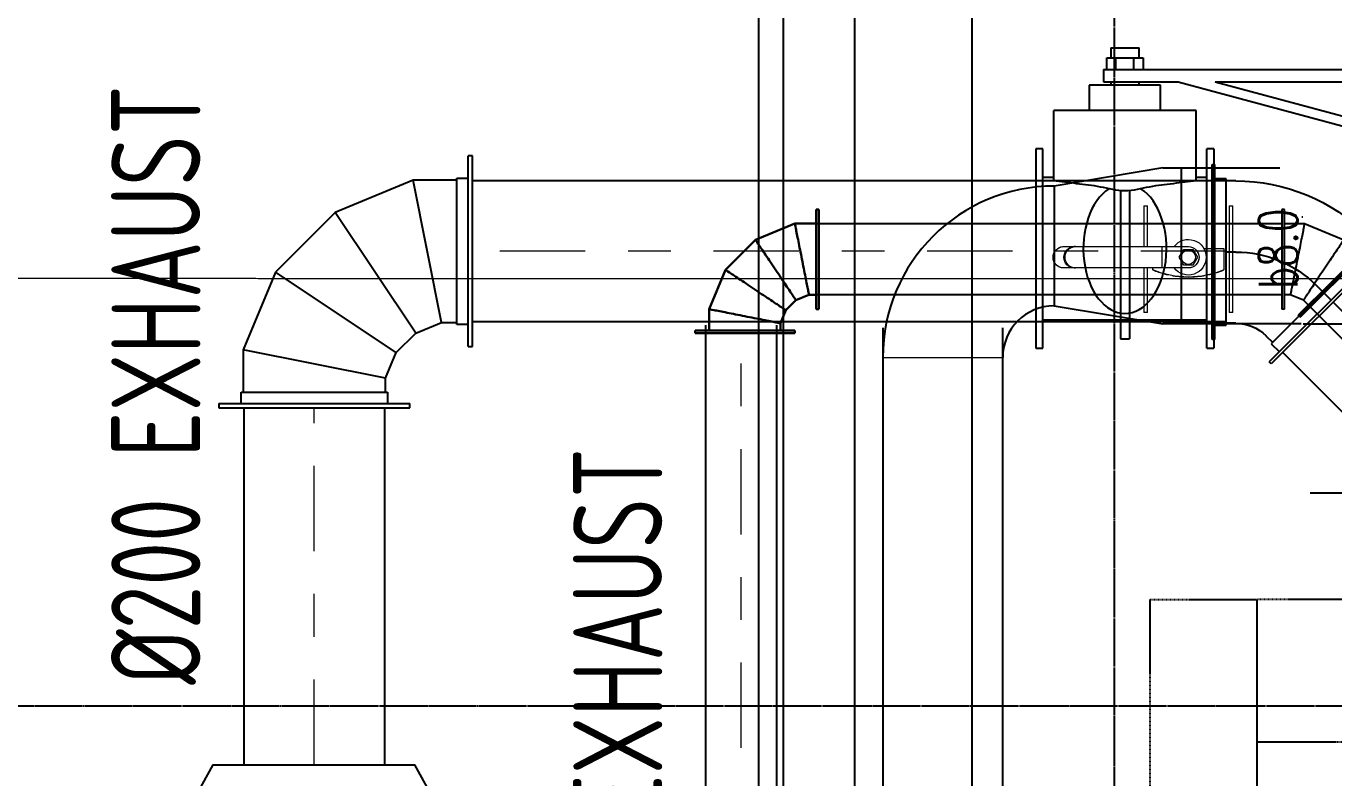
# Model space of a CAD drawing. Extents: x -76427 to 292734, y -42117 to 131250.
# Drawn here: x 7472 to 9308, y -36705 to -35649 of the extents above; entities that cross this region are included whole.
import ezdxf
from ezdxf.xclip import XClip

# ---------------------------------------------------------------- set-up
doc = ezdxf.new("R2010")
doc.units = 0
doc.header["$LTSCALE"] = 10
doc.header["$XCLIPFRAME"] = 2
for name, pattern in [('H12PL1$0$CENTERK4', [0.3582, 0.3333, -0.0083, 0.0083, -0.0083]), ('TPH12-SEC-@E$0$CENTERK5', [6.916, 6.667, -0.083, 0.083, -0.083]), ('XFM7P10PV$0$HIDDEN', [0.375, 0.25, -0.125]), ('XFM7P10PV$0$中心', [29.999999, 12, -6, 6, -6]), ('XFM7P10PV-200K$0$HIDDEN', [0.375, 0.25, -0.125]), ('XFM7P10PV-200K$0$中心', [29.999999, 12, -6, 6, -6])]:
    doc.linetypes.add(name, pattern=pattern)
for name, color, linetype in [('H12PL1$0$L10_14_SIKICHI', 252, 'Continuous'), ('TPH12-SEC-@E$0$H-SIN', 252, 'TPH12-SEC-@E$0$CENTERK5'), ('TPH12-SEC-@E$0$KABE1', 252, 'Continuous'), ('TPH12-SEC-@E$0$SIAGE1', 252, 'Continuous'), ('TPH12-SEC-@E$0$SIAGE3', 252, 'Continuous'), ('XFM7P10PV$0$AP5B-SM-08-FNN-300-A(B)-LB1$0$0-支架', 252, 'Continuous'), ('XFM7P10PV$0$U-CV-EXH-DUCT', 252, 'Continuous'), ('XFM7P10PV$0$U-PCW-TXT', 252, 'Continuous'), ('XFM7P10PV$0$U-PV-EXH', 252, 'Continuous'), ('XFM7P10PV$0$U-PV-PIPE-SUS', 252, 'Continuous'), ('XFM7P10PV-200K$0$AP5B-SM-08-FNN-300-A(B)-LB1$0$0-支架', 7, 'Continuous'), ('XFM7P10PV-200K$0$U-CV-EXH-DUCT', 110, 'Continuous'), ('XFM7P10PV-200K$0$U-PCW-TXT', 3, 'Continuous'), ('XFM7P10PV-200K$0$U-PV-EXH', 7, 'Continuous'), ('XFM7P10PV-200K$0$U-PV-PIPE-SUS', 200, 'Continuous')]:
    doc.layers.add(name, color=color, linetype=linetype)
for name, color, linetype, lineweight in [('XFM7P10PV$0$AP5B-SM-08-FNN-300-A(B)-LB1$0$PVAC-SUS管', 252, 'Continuous', 5), ('XFM7P10PV$0$AP5B-SM-08-FNN-300-A(B)-LB1$0$VEX風管配件', 252, 'Continuous', 30), ('XFM7P10PV$0$AP5B-SM-08-FNN-300-A(B)-LB1$0$風管附件', 252, 'Continuous', 9), ('XFM7P10PV$0$M-HVAC-DUCT-CNTR', 252, 'XFM7P10PV$0$中心', 9), ('XFM7P10PV-200K$0$AP5B-SM-08-FNN-300-A(B)-LB1$0$PVAC-SUS管', 7, 'Continuous', 5), ('XFM7P10PV-200K$0$AP5B-SM-08-FNN-300-A(B)-LB1$0$VEX風管配件', 7, 'Continuous', 30), ('XFM7P10PV-200K$0$AP5B-SM-08-FNN-300-A(B)-LB1$0$風管附件', 7, 'Continuous', 9)]:
    doc.layers.add(name, color=color, linetype=linetype, lineweight=lineweight)
doc.layers.add('XFM7P10PV-200K$0$M-HVAC-DUCT-CNTR', color=1, linetype='XFM7P10PV-200K$0$中心', lineweight=9, true_color=0xff0000)
doc.styles.add('XFM7P10PV$0$aa-txt', font='isocp.shx', dxfattribs={"bigfont": 'chineset'})
doc.styles.add('XFM7P10PV$0$PX-TEXT', font='isocp.shx', dxfattribs={"width": 0.7, "bigfont": 'CHINESET.shx'})
doc.styles.add('XFM7P10PV$0$STANDARD', font='SIMPLEX', dxfattribs={"bigfont": 'BIGFONT'})
doc.styles.add('XFM7P10PV-200K$0$aa-txt', font='isocp.shx', dxfattribs={"bigfont": 'chineset'})
doc.styles.add('XFM7P10PV-200K$0$PX-TEXT', font='isocp.shx', dxfattribs={"width": 0.7, "bigfont": 'CHINESET.shx'})
doc.styles.add('XFM7P10PV-200K$0$STANDARD', font='SIMPLEX', dxfattribs={"bigfont": 'BIGFONT'})
doc.dimstyles.new('XFM7P10PV$0$PX-400', dxfattribs={"dimscale": 1000, "dimtxt": 0.25, "dimasz": 0.03, "dimexe": 0.1, "dimexo": 0.1, "dimgap": 0.05, "dimtad": 1, "dimdec": 0, "dimzin": 0, "dimdsep": 46, "dimtxsty": 'XFM7P10PV$0$PX-TEXT', "dimblk": 'XFM7P10PV$0$_Dot', "dimcen": 2, "dimclrd": 2, "dimclre": 1, "dimclrt": 4, "dimadec": 0, "dimazin": 0, "dimtfac": 1, "dimtdec": 0, "dimtix": 1, "dimtmove": 2, "dimatfit": 3, "dimfxl": 1, "dimtvp": 1, "dimtolj": 1, "dimtzin": 0, "dimarcsym": 0})
doc.dimstyles.new('XFM7P10PV-200K$0$PX-400', dxfattribs={"dimscale": 1000, "dimtxt": 0.25, "dimasz": 0.03, "dimexe": 0.1, "dimexo": 0.1, "dimgap": 0.05, "dimtad": 1, "dimdec": 0, "dimzin": 0, "dimdsep": 46, "dimtxsty": 'XFM7P10PV-200K$0$PX-TEXT', "dimblk": 'XFM7P10PV-200K$0$_Dot', "dimcen": 2, "dimclrd": 2, "dimclre": 1, "dimclrt": 4, "dimadec": 0, "dimazin": 0, "dimtfac": 1, "dimtdec": 0, "dimtix": 1, "dimtmove": 2, "dimatfit": 3, "dimfxl": 1, "dimtvp": 1, "dimtolj": 1, "dimtzin": 0, "dimarcsym": 0})

# ---------------------------------------------------------------- blocks, each defined once
blk = doc.blocks.new('H12PL1')
at = {"layer": 'H12PL1$0$L10_14_SIKICHI', "linetype": 'H12PL1$0$CENTERK4', "lineweight": 0}
blk.add_line((10638.84, -36004.43), (-23200, -35996.16), dxfattribs=at)
blk = doc.blocks.new('TPH12-SEC-@E')
at = {"layer": 'TPH12-SEC-@E$0$H-SIN'}
for p, q in [((38200, 377500), (38200, 414000)), ((49200, 385950), (18729.6, 385950))]:
    blk.add_line(p, q, dxfattribs=at)
at = {"layer": 'TPH12-SEC-@E$0$KABE1'}
blk.add_line((37700, 391925), (37700, 385100), dxfattribs=at)
at = {"layer": 'TPH12-SEC-@E$0$SIAGE1'}
blk.add_line((38000, 385100), (38000, 391925), dxfattribs=at)
at = {"layer": 'TPH12-SEC-@E$0$SIAGE3'}
for p, q in [((37735, 391925), (37735, 385100)), ((37835, 391925), (37835, 385100))]:
    blk.add_line(p, q, dxfattribs=at)
blk = doc.blocks.new('XFM7P10PV-200K$0$AP5B-SM-08-FNN-300-A(B)-LB1$0$圓形風門_PX - VD100-1461086-LB1-PX-X')
at = {"layer": 'XFM7P10PV-200K$0$AP5B-SM-08-FNN-300-A(B)-LB1$0$風管附件', "color": 11, "true_color": 0xff8040}
for p, q in [((-4546.03, 16082.5), (-4546.53, 16082.5)), ((-4546.53, 16067.5), (-4546.53, 16082.5)), ((-4546.03, 16082.5), (-4546.03, 16067.5)), ((-4534.03, 16082.5), (-4534.53, 16082.5)), ((-4534.53, 16076.79), (-4534.53, 16082.5)), ((-4534.03, 16082.5), (-4534.03, 16076.79)), ((-4534.53, 16080), (-4546.03, 16080)), ((-4542.46, 16076.5), (-4545.28, 16076.5)), ((-4545.28, 16076.5), (-4545.28, 16073.5)), ((-4540.91, 16076.38), (-4541.55, 16075.28)), ((-4539.64, 16076.38), (-4540.91, 16076.38)), ((-4536.54, 16076.78), (-4540.28, 16076.78)), ((-4539.01, 16075.28), (-4539.64, 16076.38)), ((-4524.42, 16076.78), (-4536.54, 16076.78)), ((-4536.54, 16076.78), (-4536.54, 16073.78)), ((-4524.25, 16076.78), (-4524.42, 16076.78)), ((-4524.42, 16076.78), (-4524.25, 16076.78)), ((-4522.78, 16076.78), (-4524.42, 16076.78)), ((-4541.55, 16075.28), (-4540.91, 16074.18)), ((-4540.91, 16074.18), (-4539.64, 16074.18)), ((-4540.28, 16073.78), (-4536.54, 16073.78)), ((-4539.64, 16074.18), (-4539.01, 16075.28)), ((-4536.54, 16073.78), (-4524.42, 16073.78)), ((-4535.28, 16073.5), (-4535.28, 16073.78)), ((-4534.53, 16067.5), (-4534.53, 16073.77)), ((-4534.03, 16073.77), (-4534.03, 16067.5)), ((-4524.42, 16073.78), (-4524.25, 16073.78)), ((-4524.25, 16073.78), (-4524.42, 16073.78)), ((-4524.42, 16073.78), (-4522.78, 16073.78)), ((-4546.03, 16070), (-4534.53, 16070)), ((-4546.53, 16067.5), (-4546.03, 16067.5)), ((-4534.53, 16067.5), (-4534.03, 16067.5))]:
    blk.add_line(p, q, dxfattribs=at)
for centre, radius, start, end in [((-4540.28, 16075.28), 2.5, 37.2426, 180), ((-4540.28, 16075.28), 1.5, 90, 270), ((-4540.28, 16075.28), 1.5, 135, 225), ((-4540.28, 16075.28), 1, 0, 180), ((-4522.78, 16075.28), 1.5, 270, 90), ((-4522.78, 16075.28), 1.5, 60, 90), ((-4540.28, 16075.28), 2.5, 180, 322.7574), ((-4540.28, 16075.28), 1, 180, 0), ((-4540.28, 16075.28), 1.5, 240, 270), ((-4522.78, 16075.28), 1.5, 285, 315), ((-4540.28, 16085.5), 13, 247.3801, 292.6199)]:
    blk.add_arc(centre, radius, start, end, dxfattribs=at)
for centre in [(-4524.42, 16075.28), (-4524.25, 16075.28)]:
    blk.add_ellipse(centre, major_axis=(0, 1.5), ratio=0.965926, start_param=3.141593, end_param=6.283185, dxfattribs=at)
for points, knots in [([(-4543.15, 16072.82), (-4543.32, 16072.86), (-4544.05, 16073.04), (-4544.75, 16073.28), (-4545.28, 16073.5)], [0.7811004, 0.7811004, 0.7811004, 0.7811004, 0.8333333, 1, 1, 1, 1]), ([(-4538.01, 16072.7), (-4538.19, 16072.67), (-4538.94, 16072.55), (-4540.28, 16072.46), (-4541.61, 16072.55), (-4542.36, 16072.67), (-4542.55, 16072.7)], [0.2781585, 0.2781585, 0.2781585, 0.2781585, 0.3333333, 0.5, 0.6666667, 0.7219133, 0.7219133, 0.7219133, 0.7219133]), ([(-4535.28, 16073.5), (-4535.81, 16073.28), (-4536.52, 16073.04), (-4537.26, 16072.85), (-4537.45, 16072.81)], [0, 0, 0, 0, 0.1666667, 0.2227934, 0.2227934, 0.2227934, 0.2227934])]:
    blk.add_open_spline(points, degree=3, knots=knots, dxfattribs=at)
blk = doc.blocks.new('XFM7P10PV-200K$0$300A_45度_0.8D-1')
for p, q in [((-20.25, 14.18), (-20.25, 13.58)), ((16.6, 14.18), (-20.25, 14.18)), ((16.6, 13.58), (16.6, 14.18)), ((16.6, 13.58), (-20.25, 13.58)), ((-17.25, 11.18), (-17.25, 13.58)), ((13.6, 11.18), (-17.25, 11.18)), ((-16.83, 9.18), (-16.83, 11.18)), ((13.17, 9.18), (13.17, 11.18)), ((13.6, 13.58), (13.6, 11.18)), ((15.81, 2.82), (17.22, 1.41)), ((-4.71, -23.93), (21.34, 2.13)), ((-4.29, -24.35), (21.77, 1.71)), ((-4.29, -20.11), (17.52, 1.71)), ((17.52, 1.71), (19.22, 0.01)), ((21.77, 1.71), (21.34, 2.13)), ((-5.4, -18.39), (-3.99, -19.81)), ((-2.59, -21.8), (-4.29, -20.11)), ((-4.71, -23.93), (-4.29, -24.35))]:
    blk.add_line(p, q)
at = {"color": 8}
for p, q in [((-1.83, 9.18), (-1.83, 11.18)), ((5.2, -7.79), (6.62, -9.2))]:
    blk.add_line(p, q, dxfattribs=at)
for radius in [39, 9]:
    blk.add_arc((22.17, 9.18), radius, 180, 225)
blk.add_arc((22.17, 9.18), 24, 180, 225, dxfattribs=at)
at = {"layer": 'XFM7P10PV-200K$0$U-CV-EXH-DUCT'}
for p, q in [((6.62, -9.2), (8.31, -10.9)), ((-3.99, -19.81), (-1.87, -21.93))]:
    blk.add_line(p, q, dxfattribs=at)
at = {"color": 8, "style": 'XFM7P10PV-200K$0$STANDARD', "width": 0.7}
blk.add_text('0.8d', height=8.146, dxfattribs=at).set_placement((-10.93, -3.81))
blk = doc.blocks.new('XFM7P10PV-200K$0$A$Cacea6453')
for p, q in [((-33.99, 39.82), (-33.99, 25.82)), ((-33.59, 39.82), (-33.99, 39.82)), ((-33.59, 25.82), (-33.59, 39.82)), ((-31.2, 38.78), (-31.05, 38.78)), ((-33.99, 37.82), (-33.99, 27.82)), ((-33.59, 37.82), (-30.81, 37.82)), ((-30.81, 37.82), (-25.3, 35.54)), ((-25.3, 35.54), (-23.19, 33.43)), ((-21.77, 34.84), (-31.67, 24.94)), ((-31.39, 24.66), (-21.49, 34.56)), ((-22.9, 33.15), (-14.42, 24.67, 0)), ((-21.77, 34.84), (-21.49, 34.56)), ((-0.83, 14.98), (-19.71, 33.86)), ((-32.8, 27.82), (-33.59, 27.82)), ((-30.96, 27.06), (-32.8, 27.82)), ((-33.59, 25.82), (-33.99, 25.82)), ((-30.26, 26.36), (-30.96, 27.06)), ((-21.5, 17.6, 0), (-29.97, 26.08)), ((-13.01, 26.08, 0), (-22.91, 16.18, 0)), ((-22.91, 16.18, 0), (-13.01, 26.08, 0)), ((-17.68, 20.85, 0), (-12.73, 25.8, 0)), ((-13.01, 26.08, 0), (-12.73, 25.8, 0)), ((-31.39, 24.66), (-31.67, 24.94)), ((-14.14, 24.39, 0), (-5.84, 17.03, 0)), ((-22.63, 15.9, 0), (-17.68, 20.85, 0)), ((-14.98, 0.83), (-33.86, 19.71)), ((-14.86, 10.15, 0), (-21.21, 17.32, 0)), ((-22.63, 15.9, 0), (-22.91, 16.18, 0))]:
    blk.add_line(p, q)
at = {"color": 1}
for p, q in [((0, -30), (0, 30)), ((-10.61, 10.61), (-26.79, 26.79)), ((-30, 0), (30, 0))]:
    blk.add_line(p, q, dxfattribs=at)
for centre, radius, start, end in [((0, 0), 18, 45, 225), ((0, 0), 15, 0, 180), ((0, 7.5), 7.5, 270, 90), ((0, 0), 18, 225, 45), ((0, 0), 15, 180, 0), ((0, -7.5), 7.5, 90, 270)]:
    blk.add_arc(centre, radius, start, end)
for points in [[(-30.81, 37.82), (-30.81, 37.82), (-30.9, 37.36), (-31.22, 35.76), (-31.54, 34.13), (-31.8, 32.82), (-32.06, 31.51), (-32.31, 30.29), (-32.51, 29.25), (-32.67, 28.44), (-32.77, 27.94), (-32.8, 27.82), (-32.8, 27.82)], [(-25.3, 35.54), (-25.3, 35.54), (-25.56, 35.14), (-26.46, 33.79), (-27.39, 32.41), (-28.13, 31.3), (-28.87, 30.19), (-29.56, 29.16), (-30.15, 28.27), (-30.61, 27.59), (-30.89, 27.16), (-30.96, 27.06), (-30.96, 27.06)]]:
    blk.add_open_spline(points, degree=3, knots=[0, 0, 0, 0, 0.166667, 0.333333, 0.416667, 0.5, 0.583333, 0.666667, 0.75, 0.833333, 0.916667, 1, 1, 1, 1])
at = {"xscale": -0.6666666666666666, "yscale": 0.6666666666666666, "zscale": 0.6666666666666666, "rotation": 90}
blk.add_blockref('XFM7P10PV-200K$0$300A_45度_0.8D-1', (-34.33, 32.61), dxfattribs=at)
blk = doc.blocks.new('XFM7P10PV-200K$0$_Dot')
at = {"color": 0, "linetype": 'ByBlock', "lineweight": -2}
blk.add_line((-0.5, 0), (-1, 0), dxfattribs=at)
at = {"color": 0, "linetype": 'ByBlock', "const_width": 0.5}
blk.add_lwpolyline([(-0.25, 0, 1), (0.25, 0, 1)], format="xyb", close=True, dxfattribs=at)
blk = doc.blocks.new('*D337')
at = {"color": 1, "lineweight": -2, "transparency": 16777216}
for p, q in [((9265.1, -36067.3), (9600, -36067.3)), ((9265.1, -39054.6), (9600, -39054.6))]:
    blk.add_line(p, q, dxfattribs=at)
at = {"color": 2, "lineweight": -2, "transparency": 16777216}
blk.add_line((9500, -36097.3), (9500, -39024.6), dxfattribs=at)
at = {"layer": 'DEFPOINTS', "color": 0, "transparency": 16777216}
for p in [(9165.1, -36067.3, 8.1), (9165.1, -39054.6), (9500, -39054.6)]:
    blk.add_point(p, dxfattribs=at)
at = {"color": 2, "lineweight": -2, "transparency": 16777216, "xscale": 30, "yscale": 30, "zscale": 30}
for p, rotation in [((9500, -36067.3), 90), ((9500, -39054.6), 270)]:
    blk.add_blockref('XFM7P10PV-200K$0$_Dot', p, dxfattribs=dict(at, rotation=rotation))
at = {"color": 4, "transparency": 16777216, "insert": (9325, -37561), "char_height": 250, "attachment_point": 5, "rotation": 90, "style": 'XFM7P10PV-200K$0$PX-TEXT'}
blk.add_mtext('\\A1;2987', dxfattribs=at)
blk = doc.blocks.new('XFM7P10PV-200K$0$PV-EXH-VALVE')
for p, q in [((-1.5, 29.64), (-1.5, 30.69)), ((1.5, 30.69), (-1.5, 30.69)), ((1.5, 30.69), (1.5, 29.64)), ((-0.95, 29.64), (-1.91, 29.64)), ((-1.91, 29.64), (-1.91, 28.38)), ((0.95, 29.64), (-0.95, 29.64)), ((-0.95, 28.38), (-0.95, 29.64)), ((1.91, 29.64), (0.95, 29.64)), ((0.95, 28.38), (0.95, 29.64)), ((1.91, 28.38), (1.91, 29.64)), ((-28.5, 27.09), (-28.5, 28.38)), ((2.25, 28.38), (-28.5, 28.38)), ((2.25, 28.38), (2.25, 27.09)), ((-9.51, 27.09), (-28.5, 27.09)), ((-9.51, 27.09), (-26.22, 22.61)), ((-5.6, 27.09), (-25.95, 21.63)), ((2.25, 27.09), (-5.6, 27.09)), ((-3.75, 24.07), (-3.75, 26.74)), ((-3.75, 26.74), (3.75, 26.74)), ((-1.5, 26.74), (-1.5, 27.09)), ((1.5, 27.09), (1.5, 26.74)), ((3.75, 26.74), (3.75, 24.07)), ((-7.5, 24.07), (7.5, 24.07)), ((-7.5, 16.68), (-7.5, 24.07)), ((-3.75, 24.07), (3.75, 24.07)), ((7.5, 16.68), (7.5, 24.07)), ((-26.22, 22.61), (-25.95, 21.63)), ((-9.37, 20.02), (-8.62, 20.02)), ((-9.37, 20.02), (-9.37, -0.98)), ((-8.62, -0.98), (-8.62, 20.02)), ((8.63, 20.02), (9.38, 20.02)), ((8.63, -0.98), (8.63, 20.02)), ((9.38, 20.02), (9.38, -0.98)), ((-8.62, 17.02), (-7.5, 17.02)), ((7.5, 17.02), (8.63, 17.02)), ((8.63, 2.02), (-8.62, 2.02)), ((-8.62, -0.98), (-9.37, -0.98)), ((9.38, -0.98), (8.63, -0.98))]:
    blk.add_line(p, q)
at = {"color": 8}
for p, q in [((-0.47, 15.62), (-0.47, 0)), ((0.47, 15.62), (0.47, 0)), ((0.47, 0), (-0.47, 0))]:
    blk.add_line(p, q, dxfattribs=at)
at = {"color": 8, "extrusion": (0, 0, -1)}
blk.add_ellipse((0, 9.52), major_axis=(0, 6.83), ratio=0.641279, start_param=0.395917, end_param=5.887173, dxfattribs=at)
blk.add_open_spline([(-7.5, 16.68), (-6.71, 16.57), (-5.1, 16.35), (-2.58, 16.09), (0, 15.35), (2.58, 16.09), (5.1, 16.35), (6.71, 16.57), (7.5, 16.68)], degree=3)
blk = doc.blocks.new('XFM7P10PV-200K$0$CV-EXH-200A-TURN-new')
for p, q in [((8.21, 22), (8.21, 21.4)), ((35.01, 22), (8.21, 22)), ((35.01, 21.4), (8.21, 21.4)), ((11.33, 19.8), (11.33, 21.4)), ((31.9, 21.4), (31.9, 19.8)), ((35.01, 21.4), (35.01, 22)), ((31.9, 19.8), (11.33, 19.8)), ((11.6, 19.8), (11.6, 17.85)), ((31.6, 13.87), (31.6, 19.8)), ((11.6, 17.85), (10.11, 14.25)), ((0, 13.4), (-0.6, 13.4)), ((-0.6, 13.4), (-0.6, -13.4)), ((0, 13.4), (0, -13.4)), ((10.11, 14.25), (7.35, 11.49)), ((27.06, 2.92), (31.6, 13.87)), ((7.35, 11.49), (3.75, 10)), ((0, 10.28), (1.6, 10.28)), ((1.6, 10.28), (1.6, -10.28)), ((3.75, 10), (1.6, 10)), ((18.68, -5.46), (27.06, 2.92)), ((7.73, -10), (18.68, -5.46)), ((1.6, -10.28), (0, -10.28)), ((1.6, -10), (7.73, -10)), ((-0.6, -13.4), (0, -13.4))]:
    blk.add_line(p, q)
at = {"color": 8}
for p, q in [((11.6, 17.85), (31.6, 13.87)), ((10.11, 14.25), (27.06, 2.92)), ((7.35, 11.49), (18.68, -5.46)), ((3.75, 10), (7.73, -10))]:
    blk.add_line(p, q, dxfattribs=at)
blk = doc.blocks.new('XFM7P10PV-200K$0$AP5B-SM-08-FNN-300-A(B)-LB1$0$圆管彎頭 - 5 分段-1515156-LB1-PX-X')
for p, q in [((-4337.75, 16082), (-4338.15, 16082)), ((-4338.15, 16068), (-4338.15, 16082)), ((-4337.75, 16082), (-4337.75, 16068)), ((-4334.77, 16080), (-4337.75, 16080)), ((-4329.25, 16077.72), (-4334.77, 16080)), ((-4325.03, 16073.5), (-4329.25, 16077.72)), ((-4322.75, 16067.98), (-4325.03, 16073.5)), ((-4337.75, 16070), (-4336.75, 16070)), ((-4336.75, 16070), (-4334.92, 16069.24)), ((-4334.92, 16069.24), (-4333.51, 16067.83)), ((-4338.15, 16068), (-4337.75, 16068)), ((-4333.51, 16067.83), (-4332.75, 16065.99)), ((-4322.75, 16065), (-4322.75, 16067.98)), ((-4334.75, 16065), (-4334.75, 16064.6)), ((-4334.75, 16065), (-4320.75, 16065)), ((-4320.75, 16064.6), (-4334.75, 16064.6)), ((-4332.75, 16065.99), (-4332.75, 16065)), ((-4320.75, 16064.6), (-4320.75, 16065))]:
    blk.add_line(p, q)
for points in [[(-4334.77, 16080), (-4334.76, 16080), (-4334.86, 16079.53), (-4335.18, 16077.94), (-4335.5, 16076.31), (-4335.76, 16075), (-4336.02, 16073.69), (-4336.26, 16072.47), (-4336.47, 16071.42), (-4336.63, 16070.62), (-4336.73, 16070.11), (-4336.75, 16070), (-4336.75, 16070)], [(-4329.25, 16077.72), (-4329.25, 16077.72), (-4329.52, 16077.32), (-4330.42, 16075.97), (-4331.34, 16074.59), (-4332.08, 16073.48), (-4332.83, 16072.37), (-4333.52, 16071.33), (-4334.11, 16070.45), (-4334.57, 16069.76), (-4334.85, 16069.34), (-4334.92, 16069.24), (-4334.92, 16069.24)], [(-4325.03, 16073.5), (-4325.03, 16073.5), (-4325.43, 16073.23), (-4326.78, 16072.33), (-4328.16, 16071.41), (-4329.27, 16070.66), (-4330.38, 16069.92), (-4331.42, 16069.23), (-4332.3, 16068.64), (-4332.98, 16068.18), (-4333.41, 16067.9), (-4333.51, 16067.83), (-4333.51, 16067.83)], [(-4322.75, 16067.98), (-4322.75, 16067.98), (-4323.22, 16067.89), (-4324.81, 16067.57), (-4326.44, 16067.25), (-4327.75, 16066.99), (-4329.06, 16066.73), (-4330.28, 16066.49), (-4331.33, 16066.28), (-4332.13, 16066.12), (-4332.63, 16066.02), (-4332.75, 16065.99), (-4332.75, 16065.99)]]:
    blk.add_open_spline(points, degree=3, knots=[0, 0, 0, 0, 0.166667, 0.333333, 0.416667, 0.5, 0.583333, 0.666667, 0.75, 0.833333, 0.916667, 1, 1, 1, 1])
blk = doc.blocks.new('XFM7P10PV$0$AP5B-SM-08-FNN-300-A(B)-LB1$0$圓形風門_PX - VD100-1461086-LB1-PX-X')
at = {"layer": 'XFM7P10PV$0$AP5B-SM-08-FNN-300-A(B)-LB1$0$風管附件', "color": 11, "true_color": 0xff8040}
for p, q in [((-4546.03, 16082.5), (-4546.53, 16082.5)), ((-4546.53, 16067.5), (-4546.53, 16082.5)), ((-4546.03, 16082.5), (-4546.03, 16067.5)), ((-4534.03, 16082.5), (-4534.53, 16082.5)), ((-4534.53, 16076.79), (-4534.53, 16082.5)), ((-4534.03, 16082.5), (-4534.03, 16076.79)), ((-4534.53, 16080), (-4546.03, 16080)), ((-4542.46, 16076.5), (-4545.28, 16076.5)), ((-4545.28, 16076.5), (-4545.28, 16073.5)), ((-4540.91, 16076.38), (-4541.55, 16075.28)), ((-4539.64, 16076.38), (-4540.91, 16076.38)), ((-4536.54, 16076.78), (-4540.28, 16076.78)), ((-4539.01, 16075.28), (-4539.64, 16076.38)), ((-4524.42, 16076.78), (-4536.54, 16076.78)), ((-4536.54, 16076.78), (-4536.54, 16073.78)), ((-4524.25, 16076.78), (-4524.42, 16076.78)), ((-4524.42, 16076.78), (-4524.25, 16076.78)), ((-4522.78, 16076.78), (-4524.42, 16076.78)), ((-4541.55, 16075.28), (-4540.91, 16074.18)), ((-4540.91, 16074.18), (-4539.64, 16074.18)), ((-4540.28, 16073.78), (-4536.54, 16073.78)), ((-4539.64, 16074.18), (-4539.01, 16075.28)), ((-4536.54, 16073.78), (-4524.42, 16073.78)), ((-4535.28, 16073.5), (-4535.28, 16073.78)), ((-4534.53, 16067.5), (-4534.53, 16073.77)), ((-4534.03, 16073.77), (-4534.03, 16067.5)), ((-4524.42, 16073.78), (-4524.25, 16073.78)), ((-4524.25, 16073.78), (-4524.42, 16073.78)), ((-4524.42, 16073.78), (-4522.78, 16073.78)), ((-4546.03, 16070), (-4534.53, 16070)), ((-4546.53, 16067.5), (-4546.03, 16067.5)), ((-4534.53, 16067.5), (-4534.03, 16067.5))]:
    blk.add_line(p, q, dxfattribs=at)
for centre, radius, start, end in [((-4540.28, 16075.28), 2.5, 37.2426, 180), ((-4540.28, 16075.28), 1.5, 90, 270), ((-4540.28, 16075.28), 1.5, 135, 225), ((-4540.28, 16075.28), 1, 0, 180), ((-4522.78, 16075.28), 1.5, 270, 90), ((-4522.78, 16075.28), 1.5, 60, 90), ((-4540.28, 16075.28), 2.5, 180, 322.7574), ((-4540.28, 16075.28), 1, 180, 0), ((-4540.28, 16075.28), 1.5, 240, 270), ((-4522.78, 16075.28), 1.5, 285, 315), ((-4540.28, 16085.5), 13, 247.3801, 292.6199)]:
    blk.add_arc(centre, radius, start, end, dxfattribs=at)
for centre in [(-4524.42, 16075.28), (-4524.25, 16075.28)]:
    blk.add_ellipse(centre, major_axis=(0, 1.5), ratio=0.965926, start_param=3.141593, end_param=6.283185, dxfattribs=at)
for points, knots in [([(-4543.15, 16072.82), (-4543.32, 16072.86), (-4544.05, 16073.04), (-4544.75, 16073.28), (-4545.28, 16073.5)], [0.7811004, 0.7811004, 0.7811004, 0.7811004, 0.8333333, 1, 1, 1, 1]), ([(-4538.01, 16072.7), (-4538.19, 16072.67), (-4538.94, 16072.55), (-4540.28, 16072.46), (-4541.61, 16072.55), (-4542.36, 16072.67), (-4542.55, 16072.7)], [0.2781585, 0.2781585, 0.2781585, 0.2781585, 0.3333333, 0.5, 0.6666667, 0.7219133, 0.7219133, 0.7219133, 0.7219133]), ([(-4535.28, 16073.5), (-4535.81, 16073.28), (-4536.52, 16073.04), (-4537.26, 16072.85), (-4537.45, 16072.81)], [0, 0, 0, 0, 0.1666667, 0.2227934, 0.2227934, 0.2227934, 0.2227934])]:
    blk.add_open_spline(points, degree=3, knots=knots, dxfattribs=at)
blk = doc.blocks.new('XFM7P10PV$0$300A_45度_0.8D-1')
for p, q in [((-20.25, 14.18), (-20.25, 13.58)), ((16.6, 14.18), (-20.25, 14.18)), ((16.6, 13.58), (16.6, 14.18)), ((16.6, 13.58), (-20.25, 13.58)), ((-17.25, 11.18), (-17.25, 13.58)), ((13.6, 11.18), (-17.25, 11.18)), ((-16.83, 9.18), (-16.83, 11.18)), ((13.17, 9.18), (13.17, 11.18)), ((13.6, 13.58), (13.6, 11.18)), ((15.81, 2.82), (17.22, 1.41)), ((-4.71, -23.93), (21.34, 2.13)), ((-4.29, -24.35), (21.77, 1.71)), ((-4.29, -20.11), (17.52, 1.71)), ((17.52, 1.71), (19.22, 0.01)), ((21.77, 1.71), (21.34, 2.13)), ((-5.4, -18.39), (-3.99, -19.81)), ((-2.59, -21.8), (-4.29, -20.11)), ((-4.71, -23.93), (-4.29, -24.35))]:
    blk.add_line(p, q)
at = {"color": 8}
for p, q in [((-1.83, 9.18), (-1.83, 11.18)), ((5.2, -7.79), (6.62, -9.2))]:
    blk.add_line(p, q, dxfattribs=at)
for radius in [39, 9]:
    blk.add_arc((22.17, 9.18), radius, 180, 225)
blk.add_arc((22.17, 9.18), 24, 180, 225, dxfattribs=at)
at = {"layer": 'XFM7P10PV$0$U-CV-EXH-DUCT'}
for p, q in [((6.62, -9.2), (8.31, -10.9)), ((-3.99, -19.81), (-1.87, -21.93))]:
    blk.add_line(p, q, dxfattribs=at)
at = {"color": 8, "style": 'XFM7P10PV$0$STANDARD', "width": 0.7}
blk.add_text('0.8d', height=8.146, dxfattribs=at).set_placement((-10.93, -3.81))
blk = doc.blocks.new('XFM7P10PV$0$A$Cacea6453')
for p, q in [((-33.99, 39.82), (-33.99, 25.82)), ((-33.59, 39.82), (-33.99, 39.82)), ((-33.59, 25.82), (-33.59, 39.82)), ((-31.2, 38.78), (-31.05, 38.78)), ((-33.99, 37.82), (-33.99, 27.82)), ((-33.59, 37.82), (-30.81, 37.82)), ((-30.81, 37.82), (-25.3, 35.54)), ((-25.3, 35.54), (-23.19, 33.43)), ((-21.77, 34.84), (-31.67, 24.94)), ((-31.39, 24.66), (-21.49, 34.56)), ((-22.9, 33.15), (-14.42, 24.67, 0)), ((-21.77, 34.84), (-21.49, 34.56)), ((-0.83, 14.98), (-19.71, 33.86)), ((-32.8, 27.82), (-33.59, 27.82)), ((-30.96, 27.06), (-32.8, 27.82)), ((-33.59, 25.82), (-33.99, 25.82)), ((-30.26, 26.36), (-30.96, 27.06)), ((-21.5, 17.6, 0), (-29.97, 26.08)), ((-13.01, 26.08, 0), (-22.91, 16.18, 0)), ((-22.91, 16.18, 0), (-13.01, 26.08, 0)), ((-17.68, 20.85, 0), (-12.73, 25.8, 0)), ((-13.01, 26.08, 0), (-12.73, 25.8, 0)), ((-31.39, 24.66), (-31.67, 24.94)), ((-14.14, 24.39, 0), (-5.84, 17.03, 0)), ((-22.63, 15.9, 0), (-17.68, 20.85, 0)), ((-14.98, 0.83), (-33.86, 19.71)), ((-14.86, 10.15, 0), (-21.21, 17.32, 0)), ((-22.63, 15.9, 0), (-22.91, 16.18, 0))]:
    blk.add_line(p, q)
at = {"color": 1}
for p, q in [((0, -30), (0, 30)), ((-10.61, 10.61), (-26.79, 26.79)), ((-30, 0), (30, 0))]:
    blk.add_line(p, q, dxfattribs=at)
for centre, radius, start, end in [((0, 0), 18, 45, 225), ((0, 0), 15, 0, 180), ((0, 7.5), 7.5, 270, 90), ((0, 0), 18, 225, 45), ((0, 0), 15, 180, 0), ((0, -7.5), 7.5, 90, 270)]:
    blk.add_arc(centre, radius, start, end)
for points in [[(-30.81, 37.82), (-30.81, 37.82), (-30.9, 37.36), (-31.22, 35.76), (-31.54, 34.13), (-31.8, 32.82), (-32.06, 31.51), (-32.31, 30.29), (-32.51, 29.25), (-32.67, 28.44), (-32.77, 27.94), (-32.8, 27.82), (-32.8, 27.82)], [(-25.3, 35.54), (-25.3, 35.54), (-25.56, 35.14), (-26.46, 33.79), (-27.39, 32.41), (-28.13, 31.3), (-28.87, 30.19), (-29.56, 29.16), (-30.15, 28.27), (-30.61, 27.59), (-30.89, 27.16), (-30.96, 27.06), (-30.96, 27.06)]]:
    blk.add_open_spline(points, degree=3, knots=[0, 0, 0, 0, 0.166667, 0.333333, 0.416667, 0.5, 0.583333, 0.666667, 0.75, 0.833333, 0.916667, 1, 1, 1, 1])
at = {"xscale": -0.6666666666666666, "yscale": 0.6666666666666666, "zscale": 0.6666666666666666, "rotation": 90}
blk.add_blockref('XFM7P10PV$0$300A_45度_0.8D-1', (-34.33, 32.61), dxfattribs=at)
blk = doc.blocks.new('XFM7P10PV$0$_Dot')
at = {"color": 0, "linetype": 'ByBlock', "lineweight": -2}
blk.add_line((-0.5, 0), (-1, 0), dxfattribs=at)
at = {"color": 0, "linetype": 'ByBlock', "const_width": 0.5}
blk.add_lwpolyline([(-0.25, 0, 1), (0.25, 0, 1)], format="xyb", close=True, dxfattribs=at)
blk = doc.blocks.new('*D411')
at = {"color": 1, "lineweight": -2, "transparency": 16777216}
for p, q in [((9265.1, -36067.3), (9600, -36067.3)), ((9265.1, -39054.6), (9600, -39054.6))]:
    blk.add_line(p, q, dxfattribs=at)
at = {"color": 2, "lineweight": -2, "transparency": 16777216}
blk.add_line((9500, -36097.3), (9500, -39024.6), dxfattribs=at)
at = {"layer": 'DEFPOINTS', "color": 0, "transparency": 16777216}
for p in [(9165.1, -36067.3, 8.1), (9165.1, -39054.6), (9500, -39054.6)]:
    blk.add_point(p, dxfattribs=at)
at = {"color": 2, "lineweight": -2, "transparency": 16777216, "xscale": 30, "yscale": 30, "zscale": 30}
for p, rotation in [((9500, -36067.3), 90), ((9500, -39054.6), 270)]:
    blk.add_blockref('XFM7P10PV$0$_Dot', p, dxfattribs=dict(at, rotation=rotation))
at = {"color": 4, "transparency": 16777216, "insert": (9325, -37561), "char_height": 250, "attachment_point": 5, "rotation": 90, "style": 'XFM7P10PV$0$PX-TEXT'}
blk.add_mtext('\\A1;2987', dxfattribs=at)
blk = doc.blocks.new('XFM7P10PV$0$PV-EXH-VALVE')
for p, q in [((-1.5, 29.64), (-1.5, 30.69)), ((1.5, 30.69), (-1.5, 30.69)), ((1.5, 30.69), (1.5, 29.64)), ((-0.95, 29.64), (-1.91, 29.64)), ((-1.91, 29.64), (-1.91, 28.38)), ((0.95, 29.64), (-0.95, 29.64)), ((-0.95, 28.38), (-0.95, 29.64)), ((1.91, 29.64), (0.95, 29.64)), ((0.95, 28.38), (0.95, 29.64)), ((1.91, 28.38), (1.91, 29.64)), ((-28.5, 27.09), (-28.5, 28.38)), ((2.25, 28.38), (-28.5, 28.38)), ((2.25, 28.38), (2.25, 27.09)), ((-9.51, 27.09), (-28.5, 27.09)), ((-9.51, 27.09), (-26.22, 22.61)), ((-5.6, 27.09), (-25.95, 21.63)), ((2.25, 27.09), (-5.6, 27.09)), ((-3.75, 24.07), (-3.75, 26.74)), ((-3.75, 26.74), (3.75, 26.74)), ((-1.5, 26.74), (-1.5, 27.09)), ((1.5, 27.09), (1.5, 26.74)), ((3.75, 26.74), (3.75, 24.07)), ((-7.5, 24.07), (7.5, 24.07)), ((-7.5, 16.68), (-7.5, 24.07)), ((-3.75, 24.07), (3.75, 24.07)), ((7.5, 16.68), (7.5, 24.07)), ((-26.22, 22.61), (-25.95, 21.63)), ((-9.37, 20.02), (-8.62, 20.02)), ((-9.37, 20.02), (-9.37, -0.98)), ((-8.62, -0.98), (-8.62, 20.02)), ((8.63, 20.02), (9.38, 20.02)), ((8.63, -0.98), (8.63, 20.02)), ((9.38, 20.02), (9.38, -0.98)), ((-8.62, 17.02), (-7.5, 17.02)), ((7.5, 17.02), (8.63, 17.02)), ((8.63, 2.02), (-8.62, 2.02)), ((-8.62, -0.98), (-9.37, -0.98)), ((9.38, -0.98), (8.63, -0.98))]:
    blk.add_line(p, q)
at = {"color": 8}
for p, q in [((-0.47, 15.62), (-0.47, 0)), ((0.47, 15.62), (0.47, 0)), ((0.47, 0), (-0.47, 0))]:
    blk.add_line(p, q, dxfattribs=at)
at = {"color": 8, "extrusion": (0, 0, -1)}
blk.add_ellipse((0, 9.52), major_axis=(0, 6.83), ratio=0.641279, start_param=0.395917, end_param=5.887173, dxfattribs=at)
blk.add_open_spline([(-7.5, 16.68), (-6.71, 16.57), (-5.1, 16.35), (-2.58, 16.09), (0, 15.35), (2.58, 16.09), (5.1, 16.35), (6.71, 16.57), (7.5, 16.68)], degree=3)
blk = doc.blocks.new('XFM7P10PV$0$CV-EXH-200A-TURN-new')
for p, q in [((8.21, 22), (8.21, 21.4)), ((35.01, 22), (8.21, 22)), ((35.01, 21.4), (8.21, 21.4)), ((11.33, 19.8), (11.33, 21.4)), ((31.9, 21.4), (31.9, 19.8)), ((35.01, 21.4), (35.01, 22)), ((31.9, 19.8), (11.33, 19.8)), ((11.6, 19.8), (11.6, 17.85)), ((31.6, 13.87), (31.6, 19.8)), ((11.6, 17.85), (10.11, 14.25)), ((0, 13.4), (-0.6, 13.4)), ((-0.6, 13.4), (-0.6, -13.4)), ((0, 13.4), (0, -13.4)), ((10.11, 14.25), (7.35, 11.49)), ((27.06, 2.92), (31.6, 13.87)), ((7.35, 11.49), (3.75, 10)), ((0, 10.28), (1.6, 10.28)), ((1.6, 10.28), (1.6, -10.28)), ((3.75, 10), (1.6, 10)), ((18.68, -5.46), (27.06, 2.92)), ((7.73, -10), (18.68, -5.46)), ((1.6, -10.28), (0, -10.28)), ((1.6, -10), (7.73, -10)), ((-0.6, -13.4), (0, -13.4))]:
    blk.add_line(p, q)
at = {"color": 8}
for p, q in [((11.6, 17.85), (31.6, 13.87)), ((10.11, 14.25), (27.06, 2.92)), ((7.35, 11.49), (18.68, -5.46)), ((3.75, 10), (7.73, -10))]:
    blk.add_line(p, q, dxfattribs=at)
blk = doc.blocks.new('XFM7P10PV$0$AP5B-SM-08-FNN-300-A(B)-LB1$0$圆管彎頭 - 5 分段-1515156-LB1-PX-X')
for p, q in [((-4337.75, 16082), (-4338.15, 16082)), ((-4338.15, 16068), (-4338.15, 16082)), ((-4337.75, 16082), (-4337.75, 16068)), ((-4334.77, 16080), (-4337.75, 16080)), ((-4329.25, 16077.72), (-4334.77, 16080)), ((-4325.03, 16073.5), (-4329.25, 16077.72)), ((-4322.75, 16067.98), (-4325.03, 16073.5)), ((-4337.75, 16070), (-4336.75, 16070)), ((-4336.75, 16070), (-4334.92, 16069.24)), ((-4334.92, 16069.24), (-4333.51, 16067.83)), ((-4338.15, 16068), (-4337.75, 16068)), ((-4333.51, 16067.83), (-4332.75, 16065.99)), ((-4322.75, 16065), (-4322.75, 16067.98)), ((-4334.75, 16065), (-4334.75, 16064.6)), ((-4334.75, 16065), (-4320.75, 16065)), ((-4320.75, 16064.6), (-4334.75, 16064.6)), ((-4332.75, 16065.99), (-4332.75, 16065)), ((-4320.75, 16064.6), (-4320.75, 16065))]:
    blk.add_line(p, q)
for points in [[(-4334.77, 16080), (-4334.76, 16080), (-4334.86, 16079.53), (-4335.18, 16077.94), (-4335.5, 16076.31), (-4335.76, 16075), (-4336.02, 16073.69), (-4336.26, 16072.47), (-4336.47, 16071.42), (-4336.63, 16070.62), (-4336.73, 16070.11), (-4336.75, 16070), (-4336.75, 16070)], [(-4329.25, 16077.72), (-4329.25, 16077.72), (-4329.52, 16077.32), (-4330.42, 16075.97), (-4331.34, 16074.59), (-4332.08, 16073.48), (-4332.83, 16072.37), (-4333.52, 16071.33), (-4334.11, 16070.45), (-4334.57, 16069.76), (-4334.85, 16069.34), (-4334.92, 16069.24), (-4334.92, 16069.24)], [(-4325.03, 16073.5), (-4325.03, 16073.5), (-4325.43, 16073.23), (-4326.78, 16072.33), (-4328.16, 16071.41), (-4329.27, 16070.66), (-4330.38, 16069.92), (-4331.42, 16069.23), (-4332.3, 16068.64), (-4332.98, 16068.18), (-4333.41, 16067.9), (-4333.51, 16067.83), (-4333.51, 16067.83)], [(-4322.75, 16067.98), (-4322.75, 16067.98), (-4323.22, 16067.89), (-4324.81, 16067.57), (-4326.44, 16067.25), (-4327.75, 16066.99), (-4329.06, 16066.73), (-4330.28, 16066.49), (-4331.33, 16066.28), (-4332.13, 16066.12), (-4332.63, 16066.02), (-4332.75, 16065.99), (-4332.75, 16065.99)]]:
    blk.add_open_spline(points, degree=3, knots=[0, 0, 0, 0, 0.166667, 0.333333, 0.416667, 0.5, 0.583333, 0.666667, 0.75, 0.833333, 0.916667, 1, 1, 1, 1])
blk = doc.blocks.new('XFM7P10PV-200K')
at = {"layer": 'XFM7P10PV-200K$0$AP5B-SM-08-FNN-300-A(B)-LB1$0$0-支架', "linetype": 'XFM7P10PV-200K$0$HIDDEN', "ltscale": 0.5, "elevation": 0}
for points in [[(9050, -36454.6), (9200, -36454.6), (9200, -38944.1), (9050, -38944.1)], [(11450.1, -36454.6), (9200, -36454.6), (9200, -36654.6), (11450.1, -36654.6)]]:
    blk.add_lwpolyline(points, close=True, dxfattribs=at)
at = {"layer": 'XFM7P10PV-200K$0$AP5B-SM-08-FNN-300-A(B)-LB1$0$PVAC-SUS管', "color": 216, "true_color": 0x800080}
blk.add_line((8674.8, -36114.3, 8.1), (8843.1, -36114.3, 8.1), dxfattribs=at)
at = {"layer": 'XFM7P10PV-200K$0$M-HVAC-DUCT-CNTR'}
for p, q in [((9157, -35965.2), (8098.6, -35965.2)), ((8476.1, -37263.1), (8476.1, -36069.2, 0)), ((7876.5, -36686.8, 0), (7876.5, -36185.2, 0))]:
    blk.add_line(p, q, dxfattribs=at)
at = {"layer": 'XFM7P10PV-200K$0$U-PV-EXH'}
for p, q in [((9157, -35866.3), (8098.6, -35866.3)), ((9157, -35866.3), (8098.6, -35866.3)), ((8581, -35926.4, 8.1), (9234.9, -35926.4)), ((9234.9, -36026.4), (8581, -36026.4, 8.1)), ((8098.6, -36064.1), (9157, -36064.1)), ((8426.1, -37265.9, 0), (8426.1, -36069.2, 0)), ((8526.1, -37265.9, 0), (8526.1, -36069.2, 0)), ((7777.6, -36185.2, 0), (7777.6, -36686.8, 0)), ((7975.4, -36686.8, 0), (7975.4, -36185.2, 0)), ((7975.4, -36686.8, 0), (7975.4, -36185.2, 0))]:
    blk.add_line(p, q, dxfattribs=at)
at = {"layer": 'XFM7P10PV-200K$0$U-PV-EXH', "elevation": 0}
blk.add_lwpolyline([(8167.3, -36959.3), (7584.3, -36959.3), (7734.3, -36686.8), (8017.3, -36686.8)], close=True, dxfattribs=at)
at = {"layer": 'XFM7P10PV-200K$0$U-PV-PIPE-SUS'}
for p, q in [((9067.9, -35848.2, 8.1), (8915.5, -35873.6, 8.1)), ((9067.9, -35848.2, 8.1), (9232, -35848.2)), ((9093.7, -35848.2, 8.1), (9093.7, -36067.3, 8.1)), ((8915.5, -35873.6, 8.1), (8915.5, -36041.9, 8.1)), ((8915.5, -36041.9, 8.1), (9067.9, -36067.3, 8.1)), ((8674.8, -36073), (8674.8, -36858)), ((8843.1, -36858), (8843.1, -36073)), ((9262.3, -36067.3, 8.1), (9067.9, -36067.3, 8.1)), ((8674.8, -36420.4), (8674.8, -37205.4)), ((8843.1, -37205.4), (8843.1, -36420.4))]:
    blk.add_line(p, q, dxfattribs=at)
for radius in [240.7, 72.4]:
    blk.add_arc((8915.5, -36114.3, 8.1), radius, 90, 180, dxfattribs=at)
at = {"layer": 'XFM7P10PV-200K$0$AP5B-SM-08-FNN-300-A(B)-LB1$0$VEX風管配件', "color": 11, "true_color": 0xff8040, "xscale": -10, "yscale": 10, "zscale": 10}
blk.add_blockref('XFM7P10PV-200K$0$AP5B-SM-08-FNN-300-A(B)-LB1$0$圆管彎頭 - 5 分段-1515156-LB1-PX-X', (-34796.4, -196726.4, 8.1), dxfattribs=at)
at = {"layer": 'XFM7P10PV-200K$0$U-PV-EXH'}
for name, p, xscale, yscale, zscale in [('XFM7P10PV-200K$0$PV-EXH-VALVE', (9014.7, -36088.4, 16.2), -13.33333341050117, 13.33333341050117, 13.33333341050117), ('XFM7P10PV-200K$0$A$Cacea6453', (9574.9, -36304.6), 10, 10, 10), ('XFM7P10PV-200K$0$AP5B-SM-08-FNN-300-A(B)-LB1$0$圓形風門_PX - VD100-1461086-LB1-PX-X', (-36299, -196726.4, 16.2), -10, 10, 10)]:
    blk.add_blockref(name, p, dxfattribs=dict(at, xscale=xscale, yscale=yscale, zscale=zscale))
at = {"layer": 'XFM7P10PV-200K$0$U-PV-EXH', "xscale": 10, "yscale": 10, "zscale": 10, "rotation": 180}
blk.add_blockref('XFM7P10PV-200K$0$CV-EXH-200A-TURN-new', (8092.6, -35965.2), dxfattribs=at)
at = {"layer": 'XFM7P10PV-200K$0$U-PCW-TXT', "style": 'XFM7P10PV-200K$0$aa-txt', "width": 0.8}
for s, p in [('%%C200 EXHAUST', (7716.5, -36574.3, 0)), ('%%C100 EXHAUST', (8365, -37067.7, 0))]:
    blk.add_text(s, height=125, rotation=90, dxfattribs=at).set_placement(p)
dim = blk.add_linear_dim(base=(9500, -39054.6), p1=(9165.1, -36067.3, 8.1), p2=(9165.1, -39054.6), angle=90, dimstyle='XFM7P10PV-200K$0$PX-400')
dim.commit()
dim.dimension.update_dxf_attribs({"geometry": '*D337', "text_midpoint": (9325, -37561)})
blk = doc.blocks.new('XFM7P10PV')
at = {"layer": 'XFM7P10PV$0$AP5B-SM-08-FNN-300-A(B)-LB1$0$0-支架', "linetype": 'XFM7P10PV$0$HIDDEN', "ltscale": 0.5, "elevation": 0}
for points in [[(9050, -36454.6), (9200, -36454.6), (9200, -38944.1), (9050, -38944.1)], [(11450.1, -36454.6), (9200, -36454.6), (9200, -36654.6), (11450.1, -36654.6)]]:
    blk.add_lwpolyline(points, close=True, dxfattribs=at)
at = {"layer": 'XFM7P10PV$0$AP5B-SM-08-FNN-300-A(B)-LB1$0$PVAC-SUS管', "color": 216, "true_color": 0x800080}
blk.add_line((8674.8, -36114.3, 8.1), (8843.1, -36114.3, 8.1), dxfattribs=at)
at = {"layer": 'XFM7P10PV$0$M-HVAC-DUCT-CNTR'}
for p, q in [((9157, -35965.2), (8098.6, -35965.2)), ((8476.1, -37263.1), (8476.1, -36069.2, 0)), ((7876.5, -36686.8, 0), (7876.5, -36185.2, 0))]:
    blk.add_line(p, q, dxfattribs=at)
at = {"layer": 'XFM7P10PV$0$U-PV-EXH'}
for p, q in [((9157, -35866.3), (8098.6, -35866.3)), ((9157, -35866.3), (8098.6, -35866.3)), ((8581, -35926.4, 8.1), (9234.9, -35926.4)), ((9234.9, -36026.4), (8581, -36026.4, 8.1)), ((8098.6, -36064.1), (9157, -36064.1)), ((8426.1, -37265.9, 0), (8426.1, -36069.2, 0)), ((8526.1, -37265.9, 0), (8526.1, -36069.2, 0)), ((7777.6, -36185.2, 0), (7777.6, -36686.8, 0)), ((7975.4, -36686.8, 0), (7975.4, -36185.2, 0)), ((7975.4, -36686.8, 0), (7975.4, -36185.2, 0))]:
    blk.add_line(p, q, dxfattribs=at)
at = {"layer": 'XFM7P10PV$0$U-PV-EXH', "elevation": 0}
blk.add_lwpolyline([(8167.3, -36959.3), (7584.3, -36959.3), (7734.3, -36686.8), (8017.3, -36686.8)], close=True, dxfattribs=at)
at = {"layer": 'XFM7P10PV$0$U-PV-PIPE-SUS'}
for p, q in [((9067.9, -35848.2, 8.1), (8915.5, -35873.6, 8.1)), ((9067.9, -35848.2, 8.1), (9232, -35848.2)), ((9093.7, -35848.2, 8.1), (9093.7, -36067.3, 8.1)), ((8915.5, -35873.6, 8.1), (8915.5, -36041.9, 8.1)), ((8915.5, -36041.9, 8.1), (9067.9, -36067.3, 8.1)), ((8674.8, -36073), (8674.8, -36858)), ((8843.1, -36858), (8843.1, -36073)), ((9262.3, -36067.3, 8.1), (9067.9, -36067.3, 8.1)), ((8674.8, -36420.4), (8674.8, -37205.4)), ((8843.1, -37205.4), (8843.1, -36420.4))]:
    blk.add_line(p, q, dxfattribs=at)
for radius in [240.7, 72.4]:
    blk.add_arc((8915.5, -36114.3, 8.1), radius, 90, 180, dxfattribs=at)
at = {"layer": 'XFM7P10PV$0$AP5B-SM-08-FNN-300-A(B)-LB1$0$VEX風管配件', "color": 11, "true_color": 0xff8040, "xscale": -10, "yscale": 10, "zscale": 10}
blk.add_blockref('XFM7P10PV$0$AP5B-SM-08-FNN-300-A(B)-LB1$0$圆管彎頭 - 5 分段-1515156-LB1-PX-X', (-34796.4, -196726.4, 8.1), dxfattribs=at)
at = {"layer": 'XFM7P10PV$0$U-PV-EXH'}
for name, p, xscale, yscale, zscale in [('XFM7P10PV$0$PV-EXH-VALVE', (9014.7, -36088.4, 16.2), -13.33333341050117, 13.33333341050117, 13.33333341050117), ('XFM7P10PV$0$A$Cacea6453', (9574.9, -36304.6), 10, 10, 10), ('XFM7P10PV$0$AP5B-SM-08-FNN-300-A(B)-LB1$0$圓形風門_PX - VD100-1461086-LB1-PX-X', (-36299, -196726.4, 16.2), -10, 10, 10)]:
    blk.add_blockref(name, p, dxfattribs=dict(at, xscale=xscale, yscale=yscale, zscale=zscale))
at = {"layer": 'XFM7P10PV$0$U-PV-EXH', "xscale": 10, "yscale": 10, "zscale": 10, "rotation": 180}
blk.add_blockref('XFM7P10PV$0$CV-EXH-200A-TURN-new', (8092.6, -35965.2), dxfattribs=at)
at = {"layer": 'XFM7P10PV$0$U-PCW-TXT', "style": 'XFM7P10PV$0$aa-txt', "width": 0.8}
for s, p in [('%%C200 EXHAUST', (7716.5, -36574.3, 0)), ('%%C100 EXHAUST', (8365, -37067.7, 0))]:
    blk.add_text(s, height=125, rotation=90, dxfattribs=at).set_placement(p)
dim = blk.add_linear_dim(base=(9500, -39054.6), p1=(9165.1, -36067.3, 8.1), p2=(9165.1, -39054.6), angle=90, dimstyle='XFM7P10PV$0$PX-400')
dim.commit()
dim.dimension.update_dxf_attribs({"geometry": '*D411', "text_midpoint": (9325, -37561)})

msp = doc.modelspace()

# ---------------------------------------------------------------- block references
msp.add_blockref('XFM7P10PV', (0, 0))

# ---------------------------------------------------------------- next in the draw order: block references
msp.add_blockref('H12PL1', (0, 0))

# ---------------------------------------------------------------- next in the draw order: block references
msp.add_blockref('XFM7P10PV-200K', (0, 0))
ref = msp.add_blockref('TPH12-SEC-@E', (-29200, -422554.6))
XClip(ref).set_block_clipping_path([(33964.7926547826, 380750.0000000001), (50300, 392150)])

doc.saveas('drawing.dxf')
